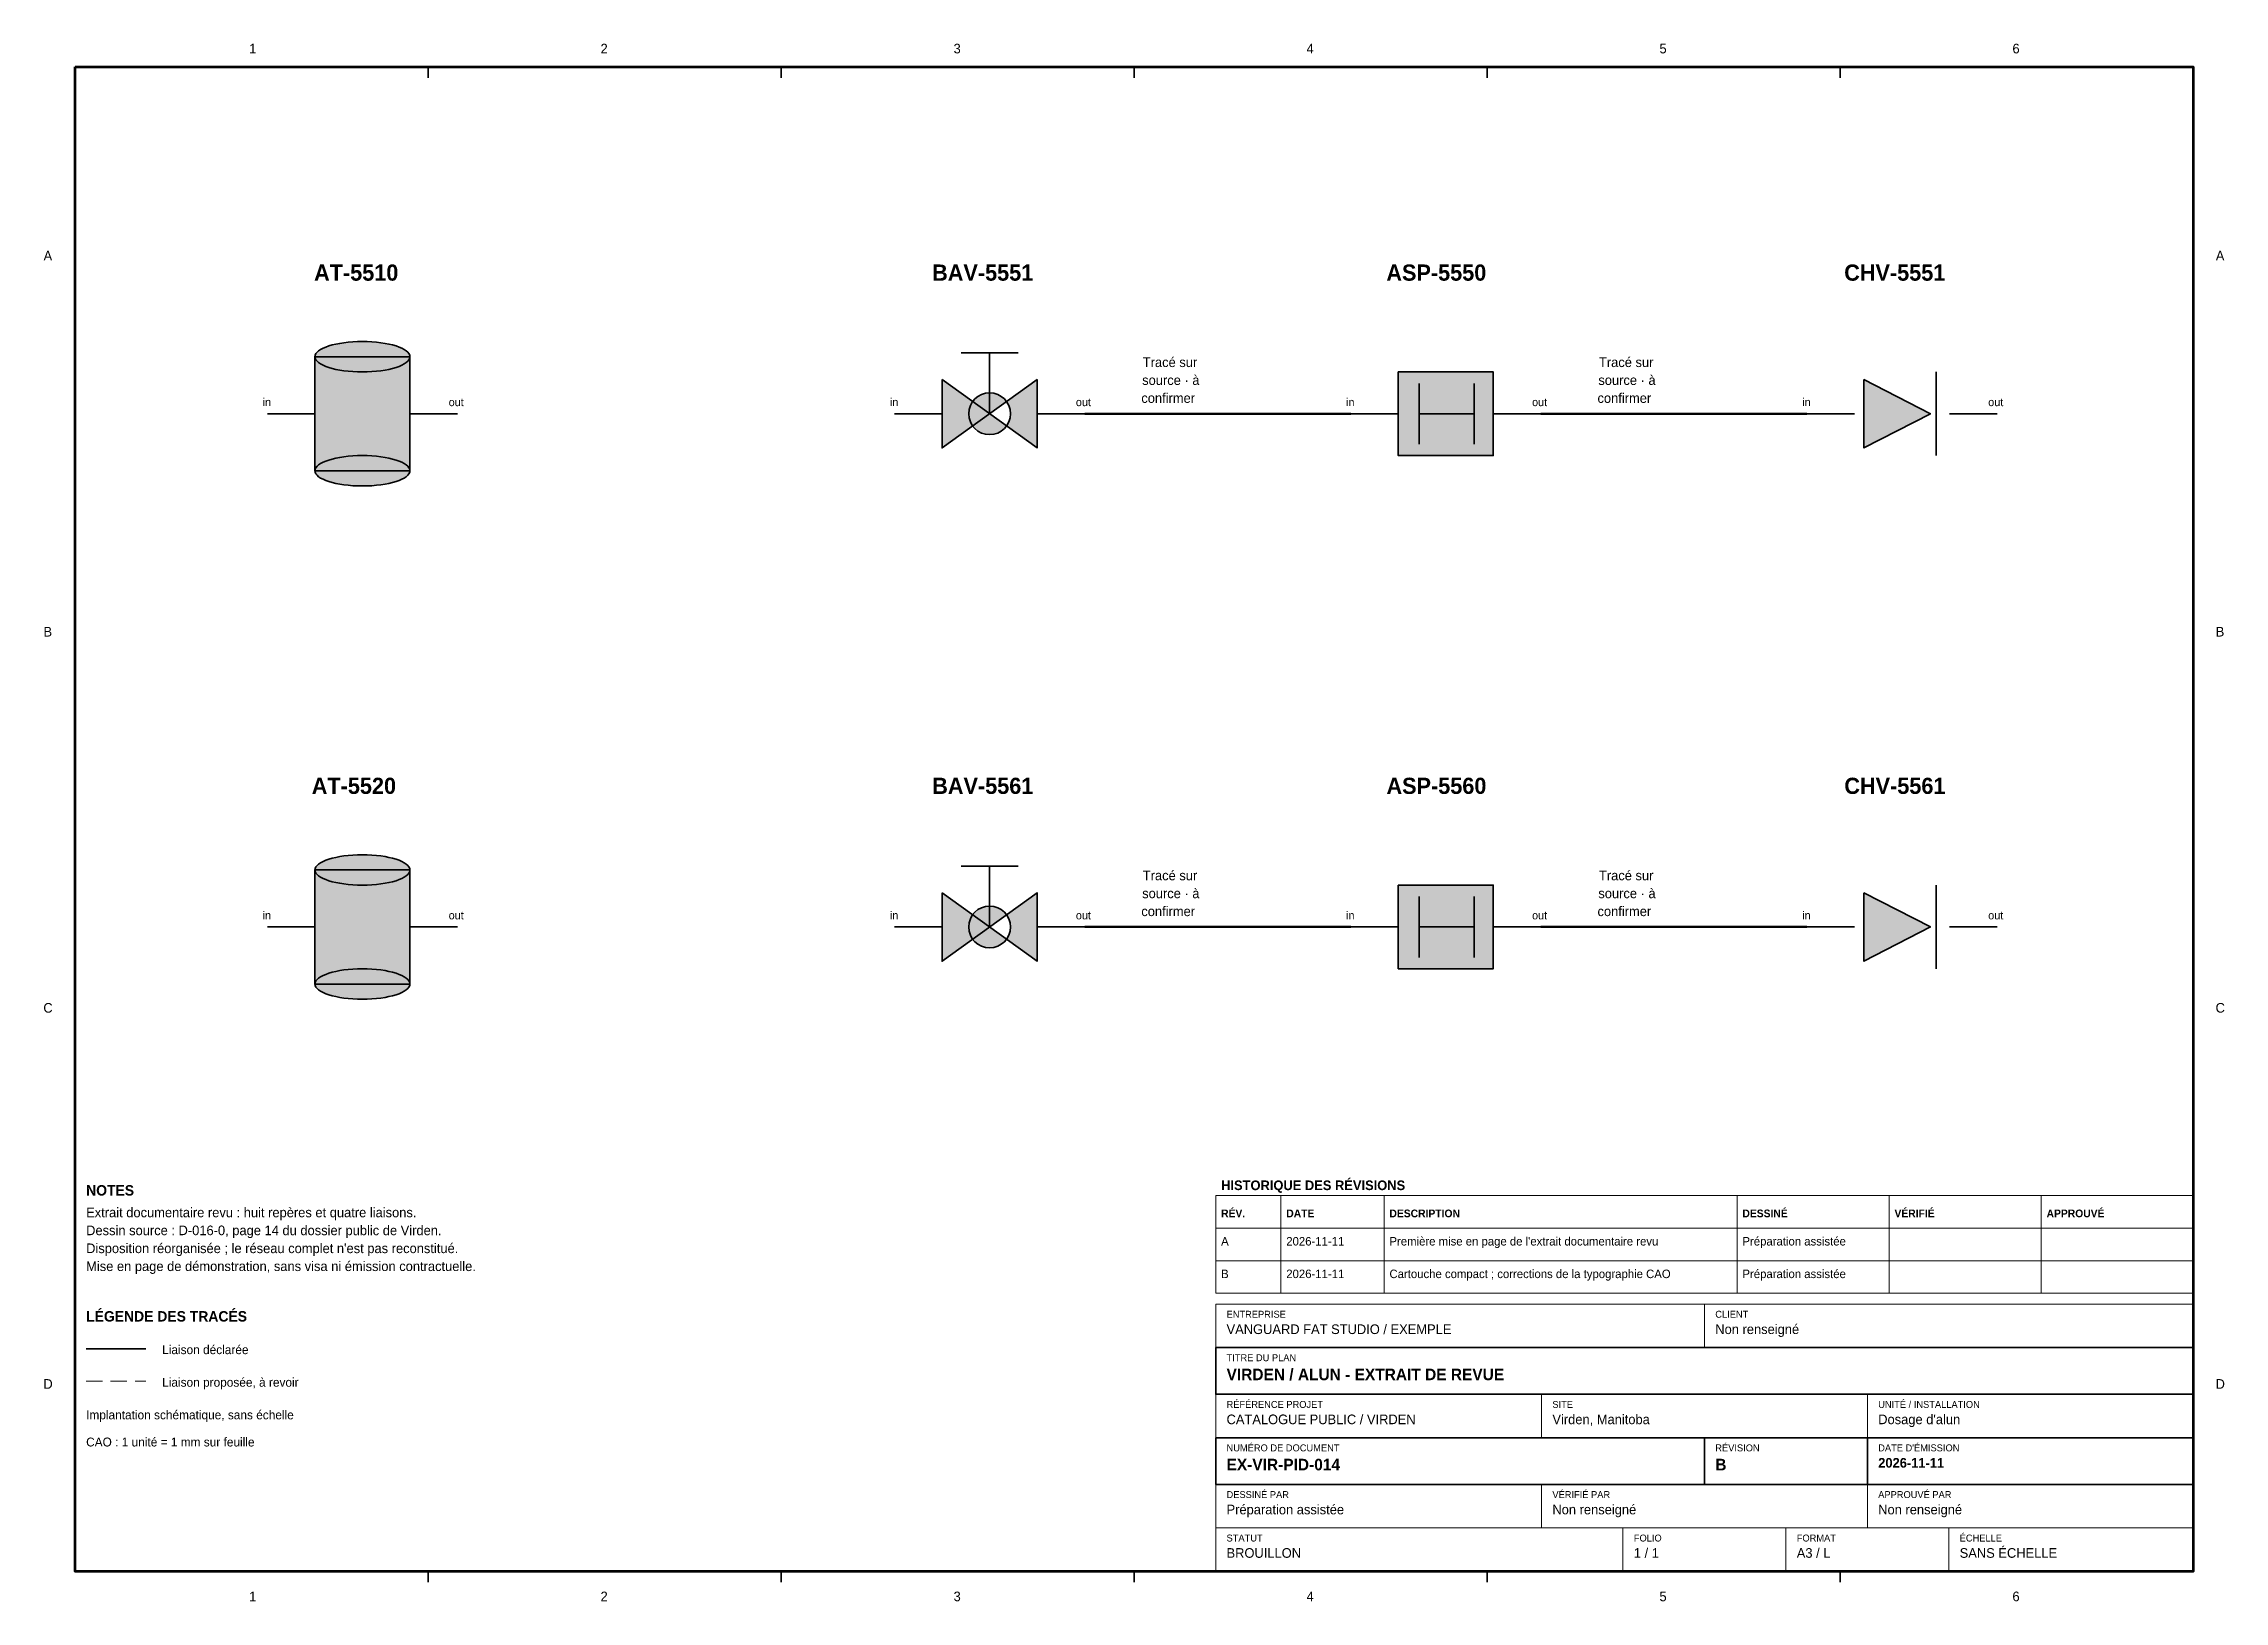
# Model space of a CAD drawing. Header units: millimetres. Extents: x 14 to 416, y 4 to 291.
import ezdxf

# ---------------------------------------------------------------- set-up
doc = ezdxf.new("R2010")
doc.units = ezdxf.units.MM
doc.linetypes.add('PID_DASHED', pattern=[4.5, 3, -1.5])
for name, color, linetype, lineweight in [('PID_BORDER', 7, 'Continuous', 70), ('PID_EQUIPMENT', 7, 'Continuous', 35), ('PID_PIPES', 7, 'Continuous', 50), ('PID_REVISIONS', 7, 'Continuous', 18), ('PID_TEXT', 7, 'Continuous', 18), ('PID_TITLEBLOCK', 7, 'Continuous', 35)]:
    doc.layers.add(name, color=color, linetype=linetype, lineweight=lineweight)
doc.styles.add('PID_BOLD', font='Geist-Bold.ttf')
doc.styles.add('PID_REGULAR', font='Geist-Regular.ttf')

msp = doc.modelspace()

# ---------------------------------------------------------------- hatches: boundary and pattern name
at = {"layer": 'PID_EQUIPMENT'}
h = msp.add_hatch(color=255, dxfattribs=at)
edge = h.paths.add_edge_path()
edge.add_ellipse((72.874625, 233.65), major_axis=(8.75, 0), ratio=0.32, start_angle=0, end_angle=360)
for points in [[(64.124625, 233.65), (81.624625, 233.65), (81.624625, 212.65), (64.124625, 212.65)], [(179.624625, 229.45), (197.124625, 216.85), (197.124625, 229.45), (179.624625, 216.85)], [(263.624625, 230.85), (281.124625, 230.85), (281.124625, 215.45), (263.624625, 215.45)], [(349.374625, 229.45), (361.624625, 223.15), (349.374625, 216.85)], [(64.124625, 139.15), (81.624625, 139.15), (81.624625, 118.15), (64.124625, 118.15)], [(179.624625, 134.95), (197.124625, 122.35), (197.124625, 134.95), (179.624625, 122.35)], [(263.624625, 136.35), (281.124625, 136.35), (281.124625, 120.95), (263.624625, 120.95)], [(349.374625, 134.95), (361.624625, 128.65), (349.374625, 122.35)]]:
    msp.add_hatch(color=255, dxfattribs=at).paths.add_polyline_path(points)
h = msp.add_hatch(color=255, dxfattribs=at)
edge = h.paths.add_edge_path()
edge.add_arc((188.374625, 223.15), 3.85, 0, 360)
h = msp.add_hatch(color=255, dxfattribs=at)
edge = h.paths.add_edge_path()
edge.add_ellipse((72.874625, 212.65), major_axis=(8.75, 0), ratio=0.32, start_angle=0, end_angle=360)
h = msp.add_hatch(color=255, dxfattribs=at)
edge = h.paths.add_edge_path()
edge.add_ellipse((72.874625, 139.15), major_axis=(8.75, 0), ratio=0.32, start_angle=0, end_angle=360)
h = msp.add_hatch(color=255, dxfattribs=at)
edge = h.paths.add_edge_path()
edge.add_arc((188.374625, 128.65), 3.85, 0, 360)
h = msp.add_hatch(color=255, dxfattribs=at)
edge = h.paths.add_edge_path()
edge.add_ellipse((72.874625, 118.15), major_axis=(8.75, 0), ratio=0.32, start_angle=0, end_angle=360)

# ---------------------------------------------------------------- linework, layer by layer
at = {"layer": 'PID_BORDER', "color": 7, "lineweight": 70}
msp.add_lwpolyline([(20, 287), (410, 287), (410, 10), (20, 10)], close=True, dxfattribs=at)
at = {"layer": 'PID_BORDER', "color": 7, "lineweight": 35}
for points in [[(85, 287), (85, 285)], [(150, 287), (150, 285)], [(215, 287), (215, 285)], [(280, 287), (280, 285)], [(345, 287), (345, 285)], [(85, 10), (85, 8)], [(150, 10), (150, 8)], [(215, 10), (215, 8)], [(280, 10), (280, 8)], [(345, 10), (345, 8)]]:
    msp.add_lwpolyline(points, dxfattribs=at)
at = {"layer": 'PID_EQUIPMENT', "color": 7, "lineweight": 35}
for points in [[(64.124625, 233.65), (81.624625, 233.65), (81.624625, 212.65), (64.124625, 212.65)], [(179.624625, 229.45), (197.124625, 216.85), (197.124625, 229.45), (179.624625, 216.85)], [(263.624625, 230.85), (281.124625, 230.85), (281.124625, 215.45), (263.624625, 215.45)], [(349.374625, 229.45), (361.624625, 223.15), (349.374625, 216.85)], [(64.124625, 139.15), (81.624625, 139.15), (81.624625, 118.15), (64.124625, 118.15)], [(179.624625, 134.95), (197.124625, 122.35), (197.124625, 134.95), (179.624625, 122.35)], [(263.624625, 136.35), (281.124625, 136.35), (281.124625, 120.95), (263.624625, 120.95)], [(349.374625, 134.95), (361.624625, 128.65), (349.374625, 122.35)]]:
    msp.add_lwpolyline(points, close=True, dxfattribs=at)
for points in [[(183.124625, 234.35), (193.624625, 234.35)], [(188.374625, 223.15), (188.374625, 234.35)], [(362.674625, 230.85), (362.674625, 215.45)], [(267.474625, 228.75), (267.474625, 217.55)], [(277.624625, 228.75), (277.624625, 217.55)], [(55.374625, 223.15), (64.124625, 223.15)], [(81.624625, 223.15), (90.374625, 223.15)], [(170.874625, 223.15), (179.624625, 223.15)], [(197.124625, 223.15), (205.874625, 223.15)], [(254.874625, 223.15), (263.624625, 223.15)], [(267.474625, 223.15), (277.624625, 223.15)], [(281.124625, 223.15), (289.874625, 223.15)], [(338.874625, 223.15), (347.624625, 223.15)], [(365.124625, 223.15), (373.874625, 223.15)], [(183.124625, 139.85), (193.624625, 139.85)], [(188.374625, 128.65), (188.374625, 139.85)], [(267.474625, 134.25), (267.474625, 123.05)], [(277.624625, 134.25), (277.624625, 123.05)], [(362.674625, 136.35), (362.674625, 120.95)], [(55.374625, 128.65), (64.124625, 128.65)], [(81.624625, 128.65), (90.374625, 128.65)], [(170.874625, 128.65), (179.624625, 128.65)], [(197.124625, 128.65), (205.874625, 128.65)], [(254.874625, 128.65), (263.624625, 128.65)], [(267.474625, 128.65), (277.624625, 128.65)], [(281.124625, 128.65), (289.874625, 128.65)], [(338.874625, 128.65), (347.624625, 128.65)], [(365.124625, 128.65), (373.874625, 128.65)]]:
    msp.add_lwpolyline(points, dxfattribs=at)
for centre in [(188.374625, 223.15), (188.374625, 128.65)]:
    msp.add_circle(centre, 3.85, dxfattribs=at)
for centre in [(72.874625, 233.65), (72.874625, 212.65), (72.874625, 139.15), (72.874625, 118.15)]:
    msp.add_ellipse(centre, major_axis=(8.75, 0), ratio=0.32, dxfattribs=at)
at = {"layer": 'PID_PIPES', "color": 7, "lineweight": 50}
for points in [[(205.874625, 223.15), (213.574625, 223.15), (230.374625, 223.15), (230.374625, 223.15), (247.174625, 223.15), (254.874625, 223.15)], [(289.874625, 223.15), (297.574625, 223.15), (314.374625, 223.15), (314.374625, 223.15), (331.174625, 223.15), (338.874625, 223.15)], [(205.874625, 128.65), (213.574625, 128.65), (230.374625, 128.65), (230.374625, 128.65), (247.174625, 128.65), (254.874625, 128.65)], [(289.874625, 128.65), (297.574625, 128.65), (314.374625, 128.65), (314.374625, 128.65), (331.174625, 128.65), (338.874625, 128.65)]]:
    msp.add_lwpolyline(points, dxfattribs=at)
at = {"layer": 'PID_REVISIONS', "color": 7, "lineweight": 18}
for points in [[(230, 79.2), (242, 79.2), (242, 73.2), (230, 73.2)], [(242, 79.2), (261, 79.2), (261, 73.2), (242, 73.2)], [(261, 79.2), (326, 79.2), (326, 73.2), (261, 73.2)], [(326, 79.2), (354, 79.2), (354, 73.2), (326, 73.2)], [(354, 79.2), (382, 79.2), (382, 73.2), (354, 73.2)], [(382, 79.2), (410, 79.2), (410, 73.2), (382, 73.2)], [(230, 73.2), (242, 73.2), (242, 67.2), (230, 67.2)], [(242, 73.2), (261, 73.2), (261, 67.2), (242, 67.2)], [(261, 73.2), (326, 73.2), (326, 67.2), (261, 67.2)], [(326, 73.2), (354, 73.2), (354, 67.2), (326, 67.2)], [(354, 73.2), (382, 73.2), (382, 67.2), (354, 67.2)], [(382, 73.2), (410, 73.2), (410, 67.2), (382, 67.2)], [(230, 67.2), (242, 67.2), (242, 61.2), (230, 61.2)], [(242, 67.2), (261, 67.2), (261, 61.2), (242, 61.2)], [(261, 67.2), (326, 67.2), (326, 61.2), (261, 61.2)], [(326, 67.2), (354, 67.2), (354, 61.2), (326, 61.2)], [(354, 67.2), (382, 67.2), (382, 61.2), (354, 61.2)], [(382, 67.2), (410, 67.2), (410, 61.2), (382, 61.2)]]:
    msp.add_lwpolyline(points, close=True, dxfattribs=at)
at = {"layer": 'PID_TITLEBLOCK', "color": 7, "lineweight": 18}
for points in [[(230, 59.2), (320, 59.2), (320, 51.2), (230, 51.2)], [(320, 59.2), (410, 59.2), (410, 51.2), (320, 51.2)], [(230, 42.6), (290, 42.6), (290, 34.6), (230, 34.6)], [(290, 42.6), (350, 42.6), (350, 34.6), (290, 34.6)], [(350, 42.6), (410, 42.6), (410, 34.6), (350, 34.6)], [(230, 26), (290, 26), (290, 18), (230, 18)], [(290, 26), (350, 26), (350, 18), (290, 18)], [(350, 26), (410, 26), (410, 18), (350, 18)], [(230, 18), (305, 18), (305, 10), (230, 10)], [(305, 18), (335, 18), (335, 10), (305, 10)], [(335, 18), (365, 18), (365, 10), (335, 10)], [(365, 18), (410, 18), (410, 10), (365, 10)]]:
    msp.add_lwpolyline(points, close=True, dxfattribs=at)
at = {"layer": 'PID_TITLEBLOCK', "color": 7, "lineweight": 35}
msp.add_lwpolyline([(22, 51), (33, 51)], dxfattribs=at)
for points in [[(230, 51.2), (410, 51.2), (410, 42.6), (230, 42.6)], [(230, 34.6), (320, 34.6), (320, 26), (230, 26)], [(320, 34.6), (350, 34.6), (350, 26), (320, 26)], [(350, 34.6), (410, 34.6), (410, 26), (350, 26)]]:
    msp.add_lwpolyline(points, close=True, dxfattribs=at)
at = {"layer": 'PID_TITLEBLOCK', "color": 7, "linetype": 'PID_DASHED', "lineweight": 18}
msp.add_lwpolyline([(22, 45), (33, 45)], dxfattribs=at)

# ---------------------------------------------------------------- texts
at = {"layer": 'PID_BORDER', "color": 7, "lineweight": 18, "style": 'PID_REGULAR'}
for s, p in [('1', (52.02, 289.5)), ('2', (116.72625, 289.5)), ('3', (181.73375, 289.5)), ('4', (246.73125, 289.5)), ('5', (311.7175, 289.5)), ('6', (376.72, 289.5)), ('A', (14.165, 251.375)), ('A', (414.165, 251.375)), ('B', (14.15, 182.125)), ('B', (414.15, 182.125)), ('C', (14.12125, 112.875)), ('C', (414.12125, 112.875)), ('D', (14.1275, 43.625)), ('D', (414.1275, 43.625)), ('1', (52.02, 4.5)), ('2', (116.72625, 4.5)), ('3', (181.73375, 4.5)), ('4', (246.73125, 4.5)), ('5', (311.7175, 4.5)), ('6', (376.72, 4.5))]:
    msp.add_text(s, height=1.775, dxfattribs=at).set_placement(p)
at = {"layer": 'PID_REVISIONS', "color": 7, "lineweight": 18}
for s, height, style, p in [('HISTORIQUE DES RÉVISIONS', 1.775, 'PID_BOLD', (231, 80.2)), ('RÉV.', 1.42, 'PID_BOLD', (231, 75.2)), ('DATE', 1.42, 'PID_BOLD', (243, 75.2)), ('DESCRIPTION', 1.42, 'PID_BOLD', (262, 75.2)), ('DESSINÉ', 1.42, 'PID_BOLD', (327, 75.2)), ('VÉRIFIÉ', 1.42, 'PID_BOLD', (355, 75.2)), ('APPROUVÉ', 1.42, 'PID_BOLD', (383, 75.2)), ('A', 1.562, 'PID_REGULAR', (231, 70)), ('2026-11-11', 1.562, 'PID_REGULAR', (243, 70)), ("Première mise en page de l'extrait documentaire revu", 1.562, 'PID_REGULAR', (262, 70)), ('Préparation assistée', 1.562, 'PID_REGULAR', (327, 70)), ('B', 1.562, 'PID_REGULAR', (231, 64)), ('2026-11-11', 1.562, 'PID_REGULAR', (243, 64)), ('Cartouche compact ; corrections de la typographie CAO', 1.562, 'PID_REGULAR', (262, 64)), ('Préparation assistée', 1.562, 'PID_REGULAR', (327, 64))]:
    msp.add_text(s, height=height, dxfattribs=dict(at, style=style)).set_placement(p)
at = {"layer": 'PID_TEXT', "color": 7, "lineweight": 18}
for s, height, style, p in [('AT-5510', 2.982, 'PID_BOLD', (63.979025, 247.65)), ('BAV-5551', 2.982, 'PID_BOLD', (177.786425, 247.65)), ('ASP-5550', 2.982, 'PID_BOLD', (261.429425, 247.65)), ('CHV-5551', 2.982, 'PID_BOLD', (345.740225, 247.65)), ('Tracé sur', 1.775, 'PID_REGULAR', (216.578375, 231.75)), ('Tracé sur', 1.775, 'PID_REGULAR', (300.578375, 231.75)), ('source · à', 1.775, 'PID_REGULAR', (216.462125, 228.45)), ('source · à', 1.775, 'PID_REGULAR', (300.462125, 228.45)), ('in', 1.491, 'PID_REGULAR', (54.508375, 224.55)), ('out', 1.491, 'PID_REGULAR', (88.757625, 224.55)), ('in', 1.491, 'PID_REGULAR', (170.008375, 224.55)), ('out', 1.491, 'PID_REGULAR', (204.257625, 224.55)), ('confirmer', 1.775, 'PID_REGULAR', (216.305875, 225.15)), ('in', 1.491, 'PID_REGULAR', (254.008375, 224.55)), ('out', 1.491, 'PID_REGULAR', (288.257625, 224.55)), ('confirmer', 1.775, 'PID_REGULAR', (300.305875, 225.15)), ('in', 1.491, 'PID_REGULAR', (338.008375, 224.55)), ('out', 1.491, 'PID_REGULAR', (372.257625, 224.55)), ('AT-5520', 2.982, 'PID_BOLD', (63.550625, 153.15)), ('BAV-5561', 2.982, 'PID_BOLD', (177.807425, 153.15)), ('ASP-5560', 2.982, 'PID_BOLD', (261.450425, 153.15)), ('CHV-5561', 2.982, 'PID_BOLD', (345.761225, 153.15)), ('Tracé sur', 1.775, 'PID_REGULAR', (216.578375, 137.25)), ('Tracé sur', 1.775, 'PID_REGULAR', (300.578375, 137.25)), ('source · à', 1.775, 'PID_REGULAR', (216.462125, 133.95)), ('source · à', 1.775, 'PID_REGULAR', (300.462125, 133.95)), ('in', 1.491, 'PID_REGULAR', (54.508375, 130.05)), ('out', 1.491, 'PID_REGULAR', (88.757625, 130.05)), ('in', 1.491, 'PID_REGULAR', (170.008375, 130.05)), ('out', 1.491, 'PID_REGULAR', (204.257625, 130.05)), ('confirmer', 1.775, 'PID_REGULAR', (216.305875, 130.65)), ('in', 1.491, 'PID_REGULAR', (254.008375, 130.05)), ('out', 1.491, 'PID_REGULAR', (288.257625, 130.05)), ('confirmer', 1.775, 'PID_REGULAR', (300.305875, 130.65)), ('in', 1.491, 'PID_REGULAR', (338.008375, 130.05)), ('out', 1.491, 'PID_REGULAR', (372.257625, 130.05))]:
    msp.add_text(s, height=height, dxfattribs=dict(at, style=style)).set_placement(p)
at = {"layer": 'PID_TITLEBLOCK', "color": 7, "lineweight": 18}
for s, height, style, p in [('NOTES', 1.917, 'PID_BOLD', (22, 79.2)), ('Extrait documentaire revu : huit repères et quatre liaisons.', 1.775, 'PID_REGULAR', (22, 75.2)), ('Dessin source : D-016-0, page 14 du dossier public de Virden.', 1.775, 'PID_REGULAR', (22, 71.9)), ("Disposition réorganisée ; le réseau complet n'est pas reconstitué.", 1.775, 'PID_REGULAR', (22, 68.6)), ('Mise en page de démonstration, sans visa ni émission contractuelle.', 1.775, 'PID_REGULAR', (22, 65.3)), ('LÉGENDE DES TRACÉS', 1.917, 'PID_BOLD', (22, 56)), ('ENTREPRISE', 1.278, 'PID_REGULAR', (232, 56.7)), ('CLIENT', 1.278, 'PID_REGULAR', (322, 56.7)), ('VANGUARD FAT STUDIO / EXEMPLE', 1.775, 'PID_REGULAR', (232, 53.7)), ('Non renseigné', 1.775, 'PID_REGULAR', (322, 53.7)), ('Liaison déclarée', 1.633, 'PID_REGULAR', (36, 50)), ('TITRE DU PLAN', 1.278, 'PID_REGULAR', (232, 48.7)), ('Liaison proposée, à revoir', 1.633, 'PID_REGULAR', (36, 44)), ('VIRDEN / ALUN - EXTRAIT DE REVUE', 2.13, 'PID_BOLD', (232, 45.2)), ('RÉFÉRENCE PROJET', 1.278, 'PID_REGULAR', (232, 40.1)), ('SITE', 1.278, 'PID_REGULAR', (292, 40.1)), ('UNITÉ / INSTALLATION', 1.278, 'PID_REGULAR', (352, 40.1)), ('Implantation schématique, sans échelle', 1.633, 'PID_REGULAR', (22, 38)), ('CATALOGUE PUBLIC / VIRDEN', 1.775, 'PID_REGULAR', (232, 37.1)), ('Virden, Manitoba', 1.775, 'PID_REGULAR', (292, 37.1)), ("Dosage d'alun", 1.775, 'PID_REGULAR', (352, 37.1)), ('CAO : 1 unité = 1 mm sur feuille', 1.633, 'PID_REGULAR', (22, 33)), ('NUMÉRO DE DOCUMENT', 1.278, 'PID_REGULAR', (232, 32.1)), ('RÉVISION', 1.278, 'PID_REGULAR', (322, 32.1)), ("DATE D'ÉMISSION", 1.278, 'PID_REGULAR', (352, 32.1)), ('EX-VIR-PID-014', 2.13, 'PID_BOLD', (232, 28.6)), ('B', 2.13, 'PID_BOLD', (322, 28.6)), ('2026-11-11', 1.775, 'PID_BOLD', (352, 29.1)), ('DESSINÉ PAR', 1.278, 'PID_REGULAR', (232, 23.5)), ('VÉRIFIÉ PAR', 1.278, 'PID_REGULAR', (292, 23.5)), ('APPROUVÉ PAR', 1.278, 'PID_REGULAR', (352, 23.5)), ('Préparation assistée', 1.775, 'PID_REGULAR', (232, 20.5)), ('Non renseigné', 1.775, 'PID_REGULAR', (292, 20.5)), ('Non renseigné', 1.775, 'PID_REGULAR', (352, 20.5)), ('STATUT', 1.278, 'PID_REGULAR', (232, 15.5)), ('FOLIO', 1.278, 'PID_REGULAR', (307, 15.5)), ('FORMAT', 1.278, 'PID_REGULAR', (337, 15.5)), ('ÉCHELLE', 1.278, 'PID_REGULAR', (367, 15.5)), ('BROUILLON', 1.775, 'PID_REGULAR', (232, 12.5)), ('1 / 1', 1.775, 'PID_REGULAR', (307, 12.5)), ('A3 / L', 1.775, 'PID_REGULAR', (337, 12.5)), ('SANS ÉCHELLE', 1.775, 'PID_REGULAR', (367, 12.5))]:
    msp.add_text(s, height=height, dxfattribs=dict(at, style=style)).set_placement(p)

doc.saveas('drawing.dxf')
